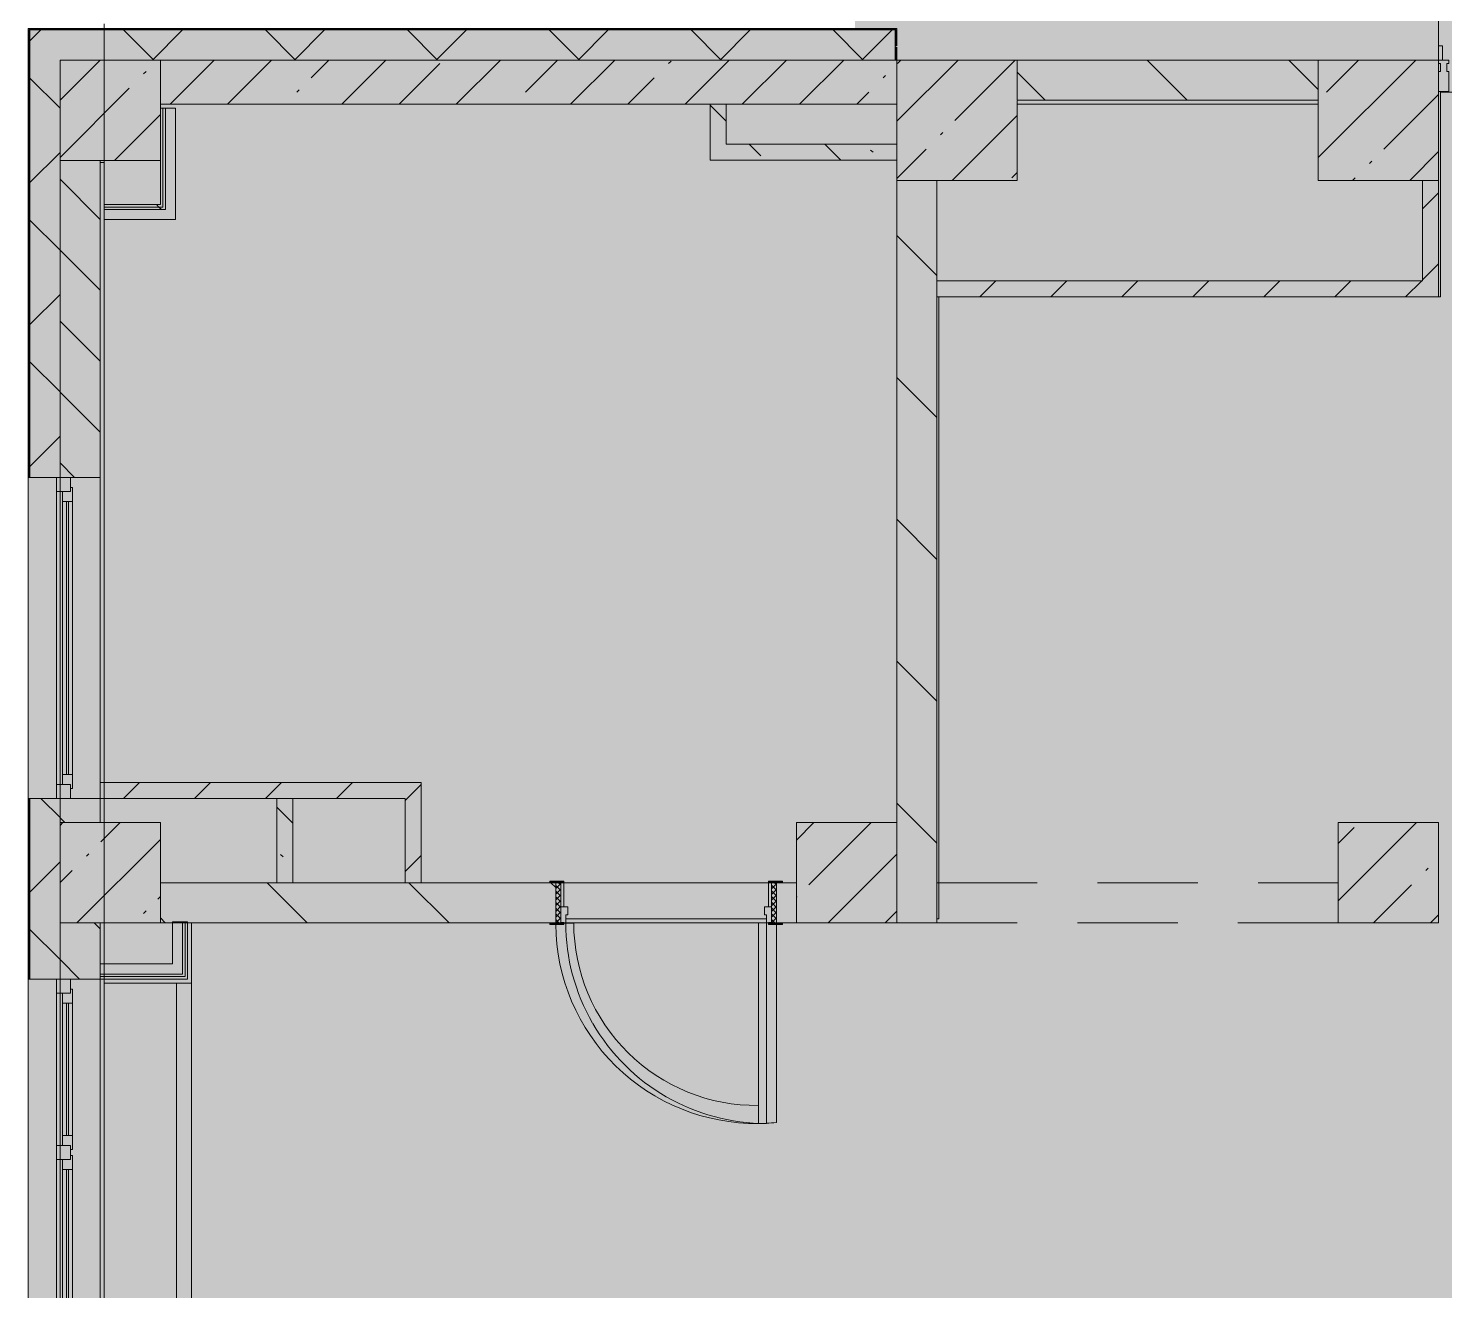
# Model space of a CAD drawing. Header units: millimetres. Extents: x -3917 to 185442, y -8553 to 29000.
# Drawn here: x 58164 to 65222, y 9067 to 15358 of the extents above; entities that cross this region are included whole.
import ezdxf

# ---------------------------------------------------------------- set-up
doc = ezdxf.new("R2010")
doc.units = ezdxf.units.MM
doc.linetypes.add('200_ШТРИХ__ш1_п0_6_', pattern=[800, 500, -300])
doc.layers.add('A-DETL-GENF-1', color=7, linetype='Continuous', lineweight=9, true_color=0xc0c0c0, transparency=0.4)
for name, color, linetype, lineweight in [('A-DETL-MBND-1', 7, '200_ШТРИХ__ш1_п0_6_', 9), ('A-WALL-4', 7, 'Continuous', 5), ('I-WALL-4', 7, 'Continuous', 5), ('S-COLS-4', 7, 'Continuous', 5), ('Оси', 7, 'Continuous', 9)]:
    doc.layers.add(name, color=color, linetype=linetype, lineweight=lineweight)
for name, color, linetype, lineweight, true_color in [('A-DOOR-1', 7, 'Continuous', 5, 0xaaaaaa), ('A-DOOR-2', 7, 'Continuous', 5, 0xe2e2e2), ('A-DOOR-3', 7, 'Continuous', 5, 0xb7b7b7), ('A-DOOR-FRAM-1', 7, 'Continuous', 5, 0xe2e2e2), ('A-DOOR-FRAM-2', 7, 'Continuous', 5, 0xaaaaaa), ('A-DOOR-FRAM-3', 7, 'Continuous', 5, 0xb7b7b7), ('A-FLOR-1', 7, 'Continuous', 5, 0xb7b7b7), ('A-GLAZ-3', 7, 'Continuous', 5, 0x737373), ('A-GLAZ-CWMG-2', 7, 'Continuous', 5, 0x737373), ('A-WALL-5', 7, 'Continuous', 9, 0x737373), ('A-WALL-6', 7, 'Continuous', 5, 0x737373), ('I-WALL-3', 7, 'Continuous', 9, 0xe7e7e7), ('I-WALL-5', 7, 'Continuous', 5, 0x737373), ('I-WALL-6', 7, 'Continuous', 5, 0x787878), ('S-COLS-3', 7, 'Continuous', 5, 0x737373)]:
    doc.layers.add(name, color=color, linetype=linetype, lineweight=lineweight, true_color=true_color)
pattern_1 = [(45, (58431.5, 0), (-285.123, 285.123), []), (45, (58716.64, 0), (-285.123, 285.123), [504.031, -100.806, 16.764, -84.042])]
pattern_2 = [(135, (58431.5, 0), (-353.553, -353.553), [])]
pattern_3 = [(45, (58431.5, 0), (-353.553, 353.553), []), (135, (58431.5, 0), (-353.553, -353.553), [])]
pattern_4 = [(45, (58431.52, 0), (-176.7767, 176.7767), [])]
pattern_5 = [(135, (58431.5, 0), (-377.17, -377.17), [533.4, -88.9, 17.78, -88.9]), (135, (58431.5, 376.94), (-377.17, -377.17), []), (50, (58431.5, 0), (637.645, -55.787), [66.675, -733.425]), (355, (58431.5, 0), (-123.35, 668.7), [53.34, -586.74]), (100.451, (58484.65, -4.65), (514.3, 612.908), [56.665, -623.315]), (46.184, (58431.5, 177.8), (948.776, -147.15), [100.01, -1100.137]), (96.636, (58510.6, 165.5), (830.91, 865.997), [85, -934.973]), (351.184, (58431.5, 177.8), (830.92, 865.99), [80.01, -880.11]), (21, (58520.4, 133.35), (530.65, -357.928), [66.675, -733.425]), (326, (58520.4, 133.35), (216.308, 644.658), [53.34, -586.74]), (71.451, (58564.64, 103.5), (746.96, 286.724), [56.665, -623.315]), (37.5, (58431.52, 0), (10.8105, 295.9426), [16.764, -562.864, 16.764, -578.866, -588.962]), (37.5, (58431.52, 0), (10.8105, 295.9426), [-1175.258, 16.764, -572.198]), (7.5, (58431.52, 0), (233.869, 350.632), [16.764, -322.834, 16.764, -549.529, -224.472]), (7.5, (58431.52, 0), (233.869, 350.632), [-905.891, 16.764, -207.708]), (327.5, (58233.27, 0), (474.568, -20.0513), [16.764, -205.486, 16.764, -676.656, -920.115]), (327.5, (58233.27, 0), (474.568, -20.0513), [-915.67, 16.764, -903.351]), (317.5, (58144.37, 0), (518.452, 88.993), [16.764, -272.161, 16.764, -443.738, -653.415]), (317.5, (58144.37, 0), (518.452, 88.993), [-749.427, 16.764, -636.65])]
pattern_6 = [(45, (58431.5, 0), (-530.33, 530.33), []), (135, (58431.5, 0), (-530.33, -530.33), [])]

# ---------------------------------------------------------------- blocks, each defined once
blk = doc.blocks.new('BSC_Колонна _Прямоугольная - 500х500-V133-2_10_1_птичка')
at = {"layer": 'S-COLS-4'}
h = blk.add_hatch(dxfattribs=at)
h.set_pattern_fill('FP_152', color=256, style=0, pattern_type=2)
h.set_pattern_definition([(45, (-140, -14950), (-285.123, 285.123), []), (45, (145.12, -14950), (-285.123, 285.123), [504.031, -100.806, 16.764, -84.042])])
h.paths.add_polyline_path([(-250, -250), (250, -250), (250, 250), (-250, 250)])
at = {"layer": 'S-COLS-3'}
for p, q in [((250, 250), (-250, 250)), ((-250, 250), (-250, -250)), ((250, -250), (250, 250)), ((-250, -250), (250, -250))]:
    blk.add_line(p, q, dxfattribs=at)
blk = doc.blocks.new('110_Дверь_СКБ_1Ст_Внутренняя1 - Д-4к_п__1100x2100h_Артистические EI30-33310874-2_10_1_птичка')
at = {"layer": 'A-DOOR-1'}
h = blk.add_hatch(dxfattribs=at)
h.set_pattern_fill('FP_130', color=256, style=0, pattern_type=2)
h.set_pattern_definition([(135, (1751.41, 164.685), (-14.14214, -14.14214), []), (225, (1751.41, 164.685), (14.14214, -14.14214), [])])
h.paths.add_polyline_path([(537.5, 100), (537.5, -100), (562.5, -100), (562.5, 100)])
at = {"layer": 'A-DOOR-2'}
h = blk.add_hatch(color=256, dxfattribs=at)
h.paths.add_polyline_path([(512.5, 100), (512.5, 60), (502.5, 60), (502.5, 20), (537.5, 20), (537.5, 100)])
h.paths.add_polyline_path([(-487.5, 100), (-512.5, 100), (-512.5, 20), (-477.5, 20), (-477.5, 60), (-487.5, 60)])
at = {"layer": 'A-DOOR-FRAM-1'}
for points in [[(-447.5, 1100), (-487.5, 1100), (-487.5, 100), (-447.5, 100), (-447.5, 935.9)], [(-567.5, 108), (-567.5, 100), (-497.5, 100), (-497.5, 108)], [(592.5, 108), (522.5, 108), (522.5, 100), (592.5, 100)], [(-497.5, 20), (-512.5, 20), (-512.5, -100), (-497.5, -100)], [(537.5, 20), (522.5, 20), (522.5, -100), (537.5, -100)], [(-567.5, -100), (-567.5, -108), (-497.5, -108), (-497.5, -100)], [(522.5, -100), (522.5, -108), (592.5, -108), (592.5, -100)]]:
    blk.add_hatch(color=256, dxfattribs=at).paths.add_polyline_path(points)
at = {"layer": 'A-DOOR-FRAM-2'}
h = blk.add_hatch(dxfattribs=at)
h.set_pattern_fill('FP_131', color=256, style=0, pattern_type=2)
h.set_pattern_definition([(45, (-371.384, 164.685), (-14.1421, 14.1421), []), (135, (-371.384, 164.685), (-14.1421, -14.1421), [])])
h.paths.add_polyline_path([(-512.5, 100), (-537.5, 100), (-537.5, -100), (-512.5, -100)])
at = {"layer": 'A-DOOR-3'}
for p, q in [((-487.5, 1100), (-487.5, 100)), ((-447.5, 1100), (-487.5, 1100)), ((-447.5, 100), (-447.5, 1100)), ((-487.5, 100), (-447.5, 100))]:
    blk.add_line(p, q, dxfattribs=at)
for start, end in [(30.12554, 90), (360, 30)]:
    blk.add_arc((-487.5, 100), 1000, start, end, dxfattribs=at)
at = {"layer": 'A-DOOR-FRAM-3'}
for p, q in [((-497.5, 108), (-567.5, 108)), ((-567.5, 108), (-567.5, 100)), ((-567.5, 100), (-497.5, 100)), ((-512.5, 100), (-537.5, 100)), ((-537.5, 100), (-537.5, -100)), ((-487.5, 100), (-512.5, 100)), ((-512.5, 100), (-512.5, 20)), ((-512.5, -100), (-512.5, 100)), ((-497.5, 100), (-512.5, 100)), ((-512.5, 100), (-512.5, 99)), ((-512.5, 99), (-497.5, 99)), ((-497.5, 100), (-497.5, 108)), ((-497.5, 99), (-497.5, 100)), ((-487.5, 60), (-487.5, 100)), ((512.5, 100), (512.5, 60)), ((537.5, 100), (512.5, 100)), ((592.5, 108), (522.5, 108)), ((522.5, 108), (522.5, 100)), ((537.5, 100), (522.5, 100)), ((522.5, 100), (522.5, 99)), ((522.5, 100), (592.5, 100)), ((522.5, 99), (537.5, 99)), ((537.5, 20), (537.5, 100)), ((562.5, 100), (537.5, 100)), ((537.5, 100), (537.5, -100)), ((537.5, 99), (537.5, 100)), ((562.5, -100), (562.5, 100)), ((592.5, 100), (592.5, 108)), ((-512.5, 20), (-477.5, 20)), ((-497.5, 20), (-512.5, 20)), ((-512.5, 20), (-512.5, -100)), ((-497.5, -100), (-497.5, 20)), ((-477.5, 60), (-487.5, 60)), ((-477.5, 20), (-477.5, 60)), ((512.5, 60), (502.5, 60)), ((502.5, 60), (502.5, 20)), ((502.5, 20), (537.5, 20)), ((537.5, 20), (522.5, 20)), ((522.5, 20), (522.5, -100)), ((537.5, -100), (537.5, 20)), ((-497.5, -100), (-567.5, -100)), ((-567.5, -100), (-567.5, -108)), ((-567.5, -108), (-497.5, -108)), ((-537.5, -100), (-512.5, -100)), ((-512.5, -100), (-497.5, -100)), ((-497.5, -108), (-497.5, -100)), ((522.5, -100), (537.5, -100)), ((592.5, -100), (522.5, -100)), ((522.5, -100), (522.5, -108)), ((522.5, -108), (592.5, -108)), ((537.5, -100), (562.5, -100)), ((592.5, -108), (592.5, -100))]:
    blk.add_line(p, q, dxfattribs=at)
blk = doc.blocks.new('BSC_Колонна _Прямоугольная - 500х500-22206884-2_10_1_птичка')
at = {"layer": 'S-COLS-4'}
h = blk.add_hatch(dxfattribs=at)
h.set_pattern_fill('FP_210', color=256, style=0, pattern_type=2)
h.set_pattern_definition([(45, (-6510, -11150), (-285.123, 285.123), []), (45, (-6224.88, -11150), (-285.123, 285.123), [504.031, -100.806, 16.764, -84.042])])
h.paths.add_polyline_path([(-250, -250), (250, -250), (250, 250), (-250, 250), (-250, 71)])
at = {"layer": 'S-COLS-3'}
for p, q in [((250, 250), (-250, 250)), ((-250, 250), (-250, -250)), ((250, -250), (250, 250)), ((-250, -250), (250, -250))]:
    blk.add_line(p, q, dxfattribs=at)
blk = doc.blocks.new('BSC_Колонна _Прямоугольная - 500х500-V199-2_10_1_птичка')
at = {"layer": 'S-COLS-4'}
h = blk.add_hatch(dxfattribs=at)
h.set_pattern_fill('FP_211', color=256, style=0, pattern_type=2)
h.set_pattern_definition([(45, (-3810, -11150), (-285.123, 285.123), []), (45, (-3524.88, -11150), (-285.123, 285.123), [504.031, -100.806, 16.764, -84.042])])
h.paths.add_polyline_path([(-250, -250), (250, -250), (250, 250), (-250, 250), (-250, 71)])
at = {"layer": 'S-COLS-3'}
for p, q in [((250, 250), (-250, 250)), ((-250, 250), (-250, -250)), ((250, -250), (250, 250)), ((-250, -250), (250, -250))]:
    blk.add_line(p, q, dxfattribs=at)
blk = doc.blocks.new('120_Окно_СКБ_1Ст - 120_Окно_СКБ_1Ст_1600х2500_h_ 2-22959204-2_10_1_птичка')
at = {"layer": 'A-GLAZ-3'}
for p, q in [((-800, -127), (-800, -57)), ((-800, -57), (-730, -57)), ((800, -57), (-800, -57)), ((-730, -57), (-730, -127)), ((730, -127), (730, -57)), ((730, -57), (800, -57)), ((800, -57), (800, -127)), ((-730, -127), (-800, -127)), ((-800, -127), (-750, -127)), ((-730, -127), (-750, -127)), ((-750, -127), (-750, -137)), ((-750, -137), (750, -137)), ((750, -137), (-750, -137)), ((730, -87), (-730, -87)), ((-730, -87), (-730, -127)), ((-680, -137), (-680, -87)), ((-680, -107), (680, -107)), ((680, -117), (-680, -117)), ((680, -137), (680, -87)), ((730, -127), (730, -87)), ((800, -127), (730, -127)), ((750, -127), (730, -127)), ((750, -127), (800, -127)), ((750, -137), (750, -127))]:
    blk.add_line(p, q, dxfattribs=at)
blk = doc.blocks.new('120_Окно_СКБ_2Ст - 120_Окно_СКБ_2Ст 2100х2500 _мал створка справа_-22445857-2_10_1_птичка')
at = {"layer": 'A-GLAZ-3'}
for p, q in [((-1050, -127), (-1050, -57)), ((-1050, -57), (-980, -57)), ((1050, -57), (-1050, -57)), ((-980, -57), (-980, -127)), ((150, -127), (150, -57)), ((150, -57), (220, -57)), ((220, -57), (220, -127)), ((980, -127), (980, -57)), ((980, -57), (1050, -57)), ((1050, -57), (1050, -127)), ((-980, -127), (-1050, -127)), ((-1050, -127), (-1000, -127)), ((-980, -127), (-1000, -127)), ((-1000, -127), (-1000, -137)), ((-1000, -137), (170, -137)), ((170, -137), (-1000, -137)), ((150, -87), (-980, -87)), ((-980, -87), (-980, -127)), ((-930, -137), (-930, -87)), ((-930, -107), (100, -107)), ((100, -117), (-930, -117)), ((100, -137), (100, -87)), ((150, -127), (150, -87)), ((220, -127), (150, -127)), ((170, -127), (150, -127)), ((170, -127), (200, -127)), ((170, -137), (170, -127)), ((220, -127), (200, -127)), ((200, -127), (200, -137)), ((200, -137), (1000, -137)), ((1000, -137), (200, -137)), ((980, -87), (220, -87)), ((220, -87), (220, -127)), ((270, -137), (270, -87)), ((270, -107), (930, -107)), ((930, -117), (270, -117)), ((930, -137), (930, -87)), ((980, -127), (980, -87)), ((1050, -127), (980, -127)), ((1000, -127), (980, -127)), ((1000, -127), (1050, -127)), ((1000, -137), (1000, -127))]:
    blk.add_line(p, q, dxfattribs=at)
blk = doc.blocks.new('BSC_Колонна _Прямоугольная - 500х500-V208-2_10_1_птичка')
at = {"layer": 'S-COLS-4'}
h = blk.add_hatch(dxfattribs=at)
h.set_pattern_fill('FP_219', color=256, style=0, pattern_type=2)
h.set_pattern_definition([(45, (-140, -11150), (-285.123, 285.123), []), (45, (145.12, -11150), (-285.123, 285.123), [504.031, -100.806, 16.764, -84.042])])
h.paths.add_polyline_path([(-250, -250), (250, -250), (250, 250), (-250, 250), (-250, 71)])
at = {"layer": 'S-COLS-3'}
for p, q in [((250, 250), (-250, 250)), ((-250, 250), (-250, -250)), ((250, -250), (250, 250)), ((-250, -250), (250, -250))]:
    blk.add_line(p, q, dxfattribs=at)
blk = doc.blocks.new('Прямоугольный импост - Импост структурный с накладкой - 160мм-23997897-2_10_1_птичка')
at = {"layer": 'A-GLAZ-CWMG-2'}
for p, q in [((0, 140), (-50, 140)), ((-50, 140), (-50, 40)), ((0, 40), (0, 140)), ((-50, 40), (-40, 40)), ((-40, 0), (-50, 0)), ((-50, 0), (-50, -17)), ((-40, 40), (-40, 0)), ((-10, 0), (-10, 40)), ((-10, 40), (0, 40)), ((0, 0), (-10, 0)), ((0, -17), (0, 0)), ((-50, -17), (0, -17))]:
    blk.add_line(p, q, dxfattribs=at)
blk = doc.blocks.new('Зашивка приборов отопления42 - Зашивка приборов отопления-33374801-2_10_1_птичка')
at = {"layer": 'A-WALL-6'}
for p, q in [((37471.9, 23439), (35371.9, 23439)), ((37471.9, 23079), (37471.9, 23439)), ((35371.9, 23079), (37471.9, 23079)), ((37471.9, 23079), (35371.9, 23079)), ((37471.9, 23004), (37471.9, 23079)), ((35371.9, 23004), (37471.9, 23004))]:
    blk.add_line(p, q, dxfattribs=at)

msp = doc.modelspace()

# ---------------------------------------------------------------- hatches: boundary and pattern name
at = {"layer": 'A-DETL-GENF-1'}
msp.add_hatch(color=256, dxfattribs=at).paths.add_polyline_path([(91606.5, -280), (97191.5, -280), (97191.5, 23777.7), (92291.5, 23777.7), (92291.5, 27350), (62283.5, 27350), (62283.5, 15358), (58163.5, 15358), (58163.5, -280), (90679, -280)])
at = {"layer": 'A-WALL-4'}
h = msp.add_hatch(dxfattribs=at)
h.set_pattern_fill('FP_115', color=256, style=0, pattern_type=2)
h.set_pattern_definition(pattern_3)
h.paths.add_polyline_path([(58210.9, -100), (58321.5, -100), (58321.5, 5220), (58171.5, 5220), (58171.5, -100)])
h.paths.add_polyline_path([(58321.5, 7320), (58321.5, 8520), (58171.5, 8520), (58171.5, 7320)])
h.paths.add_polyline_path([(58215.8, 10620), (58321.5, 10620), (58321.5, 11520), (58171.5, 11520), (58171.5, 10620)])
h.paths.add_polyline_path([(58215.8, 13120), (58321.5, 13120), (58321.5, 15350), (58171.5, 15350), (58171.5, 13120)])
h = msp.add_hatch(dxfattribs=at)
h.set_pattern_fill('FP_115', color=256, style=0, pattern_type=2)
h.set_pattern_definition(pattern_3)
h.paths.add_polyline_path([(62483.5, 15200), (62483.5, 15350), (58321.5, 15350), (58321.5, 15200), (62283.5, 15200)])
h = msp.add_hatch(dxfattribs=at)
h.set_pattern_fill('FP_125', color=256, style=0, pattern_type=2)
h.set_pattern_definition([(135, (58431.52, 0), (-176.7767, -176.7767), [])])
h.paths.add_polyline_path([(58521.5, 7900), (58521.5, 8520), (58321.5, 8520), (58321.5, 7900)])
h.paths.add_polyline_path([(58321.5, 10620), (58521.5, 10620), (58521.5, 10900), (58321.5, 10900), (58321.5, 10642.6)])
h.paths.add_polyline_path([(58321.5, 11400), (58521.5, 11400), (58521.5, 11520), (58321.5, 11520)])
h.paths.add_polyline_path([(58521.5, 13120), (58521.5, 14700), (58321.5, 14700), (58321.5, 13120)])
at = {"layer": 'I-WALL-3'}
for points in [[(58896.5, 14405), (58896.5, 14960), (58846.5, 14960), (58846.5, 14405)], [(58846.5, 14405), (58846.5, 14455), (58541.5, 14455), (58541.5, 14405), (58821.5, 14405)], [(58932.5, 10695), (58932.5, 10905), (58882.5, 10905), (58882.5, 10695)], [(58521.5, 10645), (58932.5, 10645), (58932.5, 10695), (58521.5, 10695)]]:
    msp.add_hatch(color=256, dxfattribs=at).paths.add_polyline_path(points)
at = {"layer": 'I-WALL-4'}
h = msp.add_hatch(dxfattribs=at)
h.set_pattern_fill('FP_123', color=256, style=0, pattern_type=2)
h.set_pattern_definition(pattern_1)
h.paths.add_polyline_path([(61641.5, 14980), (62491.5, 14980), (62491.5, 15200), (58821.5, 15200), (58821.5, 14980), (61561.5, 14980)])
h = msp.add_hatch(dxfattribs=at)
h.set_pattern_fill('FP_126', color=256, style=0, pattern_type=2)
h.set_pattern_definition(pattern_2)
h.paths.add_polyline_path([(64591.5, 15000), (64591.5, 15200), (63091.5, 15200), (63091.5, 15000), (63780.9, 15000)])
h = msp.add_hatch(dxfattribs=at)
h.set_pattern_fill('FP_126', color=256, style=0, pattern_type=2)
h.set_pattern_definition(pattern_2)
h.paths.add_polyline_path([(62691.5, 10900), (62691.5, 14600), (62491.5, 14600), (62491.5, 10900)])
h = msp.add_hatch(dxfattribs=at)
h.set_pattern_fill('FP_127', color=256, style=0, pattern_type=2)
h.set_pattern_definition(pattern_4)
h.paths.add_polyline_path([(65191.5, 14100), (65191.5, 14600), (65111.5, 14600), (65111.5, 14100)])
h = msp.add_hatch(dxfattribs=at)
h.set_pattern_fill('FP_227', color=256, style=0, pattern_type=2)
h.set_pattern_definition(pattern_6)
h.paths.add_polyline_path([(58541.5, 14467.5), (58821.5, 14467.5), (58821.5, 14480), (58541.5, 14480)])
h = msp.add_hatch(dxfattribs=at)
h.set_pattern_fill('FP_227', color=256, style=0, pattern_type=2)
h.set_pattern_definition(pattern_6)
h.paths.add_polyline_path([(58541.5, 14455), (58834, 14455), (58834, 14467.5), (58541.5, 14467.5)])
h = msp.add_hatch(dxfattribs=at)
h.set_pattern_fill('FP_127', color=256, style=0, pattern_type=2)
h.set_pattern_definition(pattern_4)
h.paths.add_polyline_path([(64708.5, 14020), (65191.5, 14020), (65191.5, 14100), (62691.5, 14100), (62691.5, 14020), (62853.4, 14020)])
h = msp.add_hatch(dxfattribs=at)
h.set_pattern_fill('FP_127', color=256, style=0, pattern_type=2)
h.set_pattern_definition(pattern_4)
h.paths.add_polyline_path([(60121.5, 11520), (60121.5, 11600), (58521.5, 11600), (58521.5, 11520), (60041.5, 11520)])
h = msp.add_hatch(dxfattribs=at)
h.set_pattern_fill('FP_127', color=256, style=0, pattern_type=2)
h.set_pattern_definition(pattern_4)
h.paths.add_polyline_path([(60121.5, 11100), (60121.5, 11520), (60041.5, 11520), (60041.5, 11100)])
h = msp.add_hatch(dxfattribs=at)
h.set_pattern_fill('FP_126', color=256, style=0, pattern_type=2)
h.set_pattern_definition(pattern_2)
h.paths.add_polyline_path([(59143.3, 10900), (60791.5, 10900), (60791.5, 11100), (58821.5, 11100), (58821.5, 10900)])
h.paths.add_polyline_path([(61991.5, 10900), (61991.5, 11100), (61891.5, 11100), (61891.5, 10900), (61921.5, 10900)])
at = {"layer": 'I-WALL-6'}
h = msp.add_hatch(dxfattribs=at)
h.set_pattern_fill('FP_136', color=256, style=0, pattern_type=2)
h.set_pattern_definition(pattern_5)
h.paths.add_polyline_path([(61641.5, 14700.7), (61641.5, 14980), (61561.5, 14980), (61561.5, 14700.7)])
h = msp.add_hatch(dxfattribs=at)
h.set_pattern_fill('FP_136', color=256, style=0, pattern_type=2)
h.set_pattern_definition(pattern_5)
h.paths.add_polyline_path([(62110.3, 14700.7), (62491.5, 14700.7), (62491.5, 14780.7), (61641.5, 14780.7), (61641.5, 14700.7), (61925.9, 14700.7)])
h = msp.add_hatch(dxfattribs=at)
h.set_pattern_fill('FP_136', color=256, style=0, pattern_type=2)
h.set_pattern_definition(pattern_5)
h.paths.add_polyline_path([(59481.5, 11100), (59481.5, 11520), (59401.5, 11520), (59401.5, 11100)])
at = {"layer": 'S-COLS-4'}
h = msp.add_hatch(dxfattribs=at)
h.set_pattern_fill('FP_123', color=256, style=0, pattern_type=2)
h.set_pattern_definition(pattern_1)
h.paths.add_polyline_path([(63091.5, 14600), (63091.5, 15200), (62491.5, 15200), (62491.5, 14600), (62853.4, 14600)])
h = msp.add_hatch(dxfattribs=at)
h.set_pattern_fill('FP_123', color=256, style=0, pattern_type=2)
h.set_pattern_definition(pattern_1)
h.paths.add_polyline_path([(65191.5, 14600), (65191.5, 15200), (64591.5, 15200), (64591.5, 14600), (64708.5, 14600)])

# ---------------------------------------------------------------- linework, layer by layer
at = {"layer": 'A-DETL-MBND-1'}
for p, q in [((65191.5, 15270), (65211.5, 15270)), ((65211.5, 15200), (65211.5, 15270)), ((62691.5, 11100), (64691.5, 11100)), ((64691.5, 10900), (62691.5, 10900))]:
    msp.add_line(p, q, dxfattribs=at)
at = {"layer": 'A-FLOR-1'}
for p, q in [((65191.5, 15200), (65191.5, 20770)), ((72141.5, 15040), (65201.5, 15040)), ((65201.5, 15040), (65201.5, 14020)), ((64591.5, 14980), (63091.5, 14980)), ((62701.5, 14020), (62701.5, 10920)), ((65201.5, 14020), (65191.5, 14020)), ((58976.5, 10900), (58976.5, 10600)), ((60881.5, 10899), (60831.5, 10899)), ((61841.5, 10920), (60841.5, 10920)), ((61891.5, 9905), (61891.5, 10892)), ((62701.5, 10920), (62691.5, 10920))]:
    msp.add_line(p, q, dxfattribs=at)
for radius, start, end in [(1000, 180.45922, 270.57477), (910, 180.06296, 270.62964), (1000, 272.87006, 275.73917)]:
    msp.add_arc((61791.5, 10900), radius, start, end, dxfattribs=at)
at = {"layer": 'A-WALL-5'}
for p, q in [((58321.5, 15358), (58168.5, 15358)), ((62486.5, 15353), (58168.5, 15353)), ((58168.5, 15353), (58168.5, 13120)), ((62483.5, 15350), (58171.5, 15350)), ((58171.5, 15350), (58171.5, 13120)), ((62483.5, 15270.2), (62483.5, 15350)), ((62486.5, 15270.2), (62486.5, 15353)), ((62483.5, 15200), (62483.5, 15268.4)), ((62486.5, 15200), (62486.5, 15267.1)), ((61641.5, 14980), (61561.5, 14980)), ((58834, 14467.5), (58834, 14960)), ((58846.5, 14455), (58846.5, 14960)), ((58321.5, 14700), (58321.5, 13120)), ((58541.5, 14467.5), (58834, 14467.5)), ((58541.5, 14455), (58846.5, 14455)), ((62691.5, 14100), (62691.5, 14020)), ((58168.5, 11520), (58168.5, 10620)), ((58171.5, 11520), (58171.5, 10620)), ((58321.5, 11520), (58321.5, 11400)), ((59481.5, 11520), (59401.5, 11520)), ((59401.5, 11100), (59481.5, 11100)), ((60041.5, 11100), (60121.5, 11100)), ((58321.5, 10900), (58321.5, 10620)), ((58932.5, 10905), (58932.5, 10645)), ((58945, 10905), (58945, 10632.5)), ((58932.5, 10645), (58521.5, 10645)), ((58945, 10632.5), (58521.5, 10632.5))]:
    msp.add_line(p, q, dxfattribs=at)
at = {"layer": 'A-WALL-6'}
for p, q in [((62491.5, 15358), (58163.5, 15358)), ((58163.5, 15358), (58163.5, 11520)), ((62491.5, 15270.2), (62491.5, 15358)), ((62491.5, 15200), (62491.5, 15264.8)), ((58521.5, 11600), (58521.5, 14700)), ((58163.5, 13120), (58521.5, 13120)), ((58521.5, 11520), (58163.5, 11520)), ((58163.5, 11520), (58163.5, -258)), ((58521.5, 11400), (58521.5, 11520)), ((58521.5, 10900), (58521.5, 8500)), ((58163.5, 10620), (58521.5, 10620))]:
    msp.add_line(p, q, dxfattribs=at)
at = {"layer": 'I-WALL-5'}
for p, q in [((62491.5, 15200), (58821.5, 15200)), ((62491.5, 14980), (62491.5, 15200)), ((64591.5, 15200), (63091.5, 15200)), ((63091.5, 15200), (63091.5, 15000)), ((64591.5, 15000), (64591.5, 15200)), ((58821.5, 14980), (61561.5, 14980)), ((61561.5, 14980), (61561.5, 14700.7)), ((61641.5, 14980), (62491.5, 14980)), ((61641.5, 14780.7), (61641.5, 14980)), ((63091.5, 15000), (64591.5, 15000)), ((58896.5, 14960), (58821.5, 14960)), ((58896.5, 14405), (58896.5, 14960)), ((62491.5, 14780.7), (61641.5, 14780.7)), ((62491.5, 14700.7), (62491.5, 14780.7)), ((58541.5, 14690), (58521.5, 14690)), ((58541.5, 14690), (58541.5, 11600)), ((58821.5, 14700), (58821.5, 14480)), ((61561.5, 14700.7), (62491.5, 14700.7)), ((62491.5, 14600), (62491.5, 11400)), ((62691.5, 14600), (62491.5, 14600)), ((62691.5, 14100), (62691.5, 14600)), ((65191.5, 14600), (65111.5, 14600)), ((65111.5, 14600), (65111.5, 14100)), ((65191.5, 14020), (65191.5, 14600)), ((58821.5, 14480), (58541.5, 14480)), ((58541.5, 14405), (58896.5, 14405)), ((65111.5, 14100), (62691.5, 14100)), ((62691.5, 10900), (62691.5, 14020)), ((62691.5, 14020), (65191.5, 14020)), ((58321.5, 11520), (58321.5, 13120)), ((60121.5, 11600), (58521.5, 11600)), ((58521.5, 11600), (58521.5, 11520)), ((60121.5, 11100), (60121.5, 11600)), ((58521.5, 11520), (59401.5, 11520)), ((58541.5, 11520), (58541.5, 11400)), ((59401.5, 11520), (59401.5, 11100)), ((59481.5, 11520), (60041.5, 11520)), ((59481.5, 11100), (59481.5, 11520)), ((60041.5, 11520), (60041.5, 11100)), ((59401.5, 11100), (58821.5, 11100)), ((60041.5, 11100), (59481.5, 11100)), ((60761.5, 11100), (60121.5, 11100)), ((60831.5, 11100), (61851.5, 11100)), ((61991.5, 11100), (61921.5, 11100)), ((58541.5, 10900), (58541.5, 10695)), ((58821.5, 10900), (60761.5, 10900)), ((58957.5, 10905), (58882.5, 10905)), ((58882.5, 10905), (58882.5, 10695)), ((58957.5, 10620), (58957.5, 10905)), ((61801.5, 10900), (60841.5, 10900)), ((61921.5, 10900), (61991.5, 10900)), ((62491.5, 10900), (62691.5, 10900)), ((58882.5, 10695), (58521.5, 10695)), ((58321.5, 8520), (58321.5, 10620)), ((58521.5, 10620), (58957.5, 10620)), ((58541.5, 10620), (58541.5, 8500))]:
    msp.add_line(p, q, dxfattribs=at)
at = {"layer": 'S-COLS-3'}
for p, q in [((63091.5, 15200), (62491.5, 15200)), ((62491.5, 15200), (62491.5, 14600)), ((63091.5, 15000), (63091.5, 15200)), ((65191.5, 15200), (64591.5, 15200)), ((64591.5, 15200), (64591.5, 14600)), ((65191.5, 14600), (65191.5, 15200)), ((63091.5, 14600), (63091.5, 14996)), ((62491.5, 14600), (62691.5, 14600)), ((62691.5, 14600), (63091.5, 14600)), ((64591.5, 14600), (65191.5, 14600))]:
    msp.add_line(p, q, dxfattribs=at)
at = {"layer": 'Оси'}
msp.add_line((58541.5, 5439), (58541.5, 15380), dxfattribs=at)

# ---------------------------------------------------------------- block references
at = {"layer": 'A-DOOR-3', "rotation": 180}
msp.add_blockref('110_Дверь_СКБ_1Ст_Внутренняя1 - Д-4к_п__1100x2100h_Артистические EI30-33310874-2_10_1_птичка', (61354, 11000), dxfattribs=at)
at = {"layer": 'A-GLAZ-3', "rotation": 89.99999999999993}
for name, p in [('120_Окно_СКБ_1Ст - 120_Окно_СКБ_1Ст_1600х2500_h_ 2-22959204-2_10_1_птичка', (58246.5, 12320)), ('120_Окно_СКБ_2Ст - 120_Окно_СКБ_2Ст 2100х2500 _мал створка справа_-22445857-2_10_1_птичка', (58246.5, 9570))]:
    msp.add_blockref(name, p, dxfattribs=at)
at = {"layer": 'A-GLAZ-CWMG-2', "rotation": 180}
msp.add_blockref('Прямоугольный импост - Импост структурный с накладкой - 160мм-23997897-2_10_1_птичка', (65191.5, 15183), dxfattribs=at)
at = {"layer": 'A-WALL-6', "rotation": 90.0000000000001}
msp.add_blockref('Зашивка приборов отопления42 - Зашивка приборов отопления-33374801-2_10_1_птичка', (81980.5, -26871.9), dxfattribs=at)
at = {"layer": 'S-COLS-3'}
for name, p in [('BSC_Колонна _Прямоугольная - 500х500-V133-2_10_1_птичка', (58571.5, 14950)), ('BSC_Колонна _Прямоугольная - 500х500-V208-2_10_1_птичка', (58571.5, 11150)), ('BSC_Колонна _Прямоугольная - 500х500-V199-2_10_1_птичка', (62241.5, 11150)), ('BSC_Колонна _Прямоугольная - 500х500-22206884-2_10_1_птичка', (64941.5, 11150))]:
    msp.add_blockref(name, p, dxfattribs=at)

doc.saveas('drawing.dxf')
